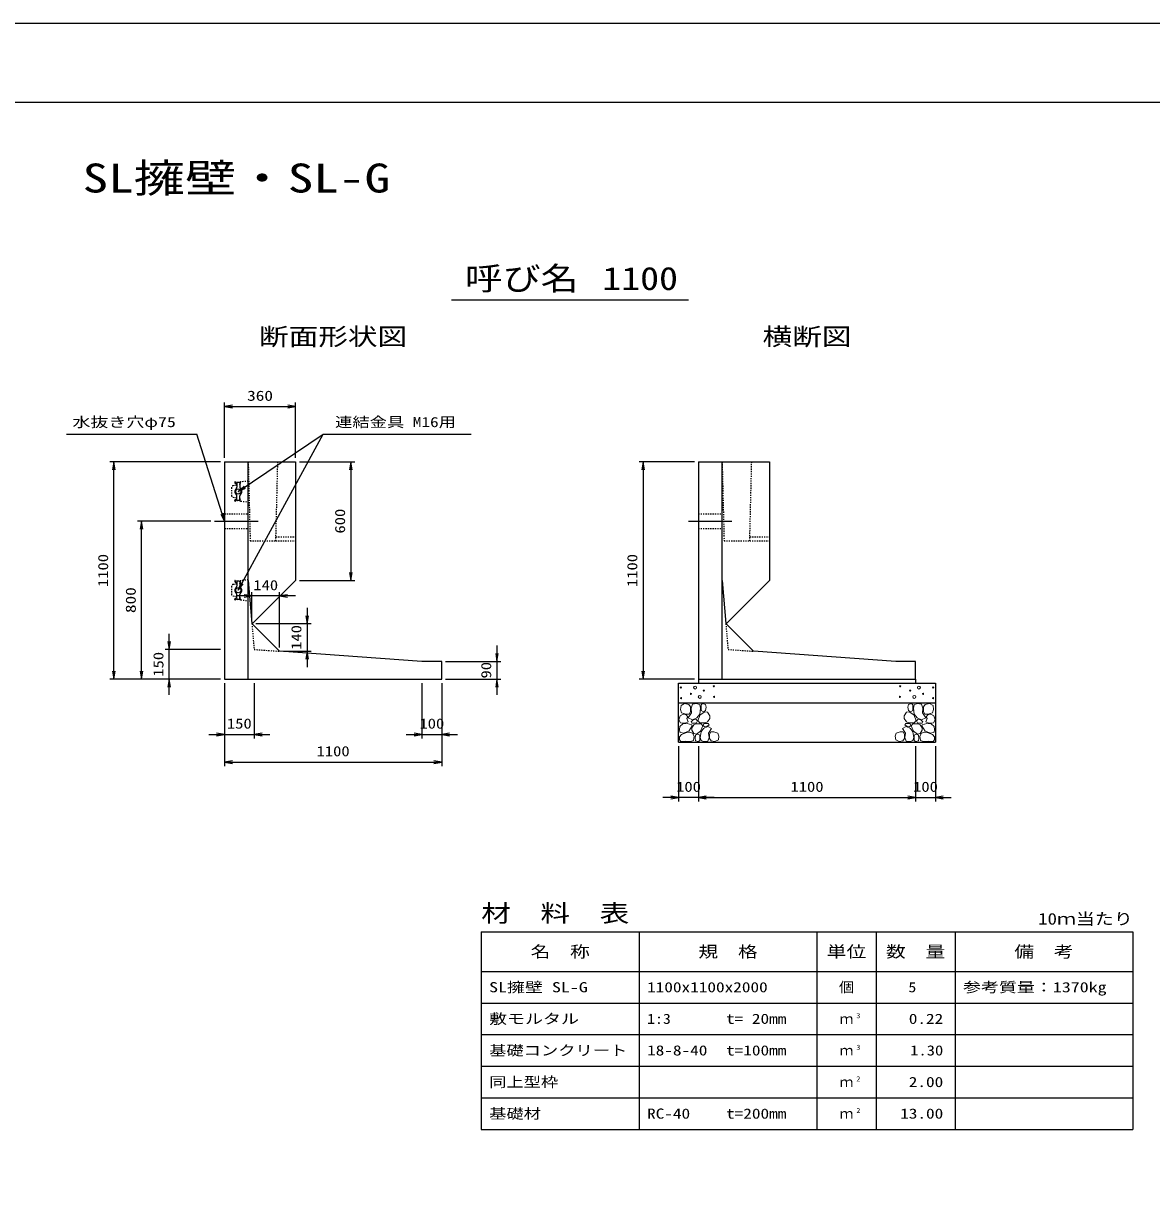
# Model space of a CAD drawing. Units: millimetres at full size. Extents: x 0 to 16820, y 0 to 11880.
# Drawn here: x 7332 to 13045, y 5940 to 11880 of the extents above; entities that cross this region are included whole.
import ezdxf
from ezdxf.enums import TextEntityAlignment as Align

# ---------------------------------------------------------------- set-up
doc = ezdxf.new("R2010")
doc.units = ezdxf.units.MM
doc.linetypes.add('CHAIN', pattern=[18.5, 12, -1.5, 3.5, -1.5])
doc.linetypes.add('DASHED_SPACED', pattern=[12, 6, -6])
for name, color, linetype, lineweight in [('D-BMK', 2, 'DASHED_SPACED', 25), ('D-DCR-HCHn', 4, 'Continuous', 9), ('D-MTR-FRAM', 7, 'Continuous', 25), ('D-MTR-LINE', 7, 'Continuous', 25), ('D-STR-DIM', 7, 'Continuous', 25), ('D-STR-STRn', 1, 'Continuous', 25), ('D-STR-TXT', 7, 'Continuous', 25), ('D-TTL', 2, 'Continuous', 25), ('D-TTL-TXT', 7, 'Continuous', 25)]:
    doc.layers.add(name, color=color, linetype=linetype, lineweight=lineweight)
doc.layers.add('D-MTR', color=7, linetype='Continuous')
doc.layers.add('D-MTR-TXT', color=7, linetype='Continuous')
doc.styles.add('ＭＳ ゴシック', font='')
doc.styles.get('ＭＳ ゴシック').set_extended_font_data('MS Gothic')

# ---------------------------------------------------------------- blocks, each defined once
blk = doc.blocks.new('open_arrow')
at = {"color": 0, "linetype": 'Continuous', "lineweight": -2}
blk.add_lwpolyline([(7.5, 1.25), (0, 0), (7.5, -1.25)], dxfattribs=at)
blk = doc.blocks.new('30KN')
at = {"color": 1, "linetype": 'DASHED_SPACED', "lineweight": 25}
for p, q in [((-85, 19.095), (-85, -19.095)), ((-58, 31.14), (-76.155, 29.028)), ((-68, 47.5), (-68, 45.66)), ((-65.5, 41.33), (-60.5, 38.443)), ((-54, 46), (-62.257, 46)), ((-40.306, 45.707), (-41.691, 35.314)), ((0, 53), (-37.704, 48.287)), ((0, -53), (0, 53)), ((-76.155, -29.028), (-58, -31.14)), ((-68, -47.5), (-68, -45.66)), ((-65.5, -41.33), (-60.5, -38.443)), ((-54, -46), (-62.257, -46)), ((-41.691, -35.314), (-40.306, -45.707)), ((-37.704, -48.287), (0, -53))]:
    blk.add_line(p, q, dxfattribs=at)
at = {"color": 1, "linetype": 'Continuous', "lineweight": 25}
for p, q in [((-58, 42), (-58, 21.448)), ((-46, 46), (-54, 46)), ((-42, 42), (-42, 21.448)), ((-58, -42), (-58, -21.448)), ((-46, -46), (-54, -46)), ((-42, -42), (-42, -21.448))]:
    blk.add_line(p, q, dxfattribs=at)
blk.add_circle((-50, 0), 13, dxfattribs=at)
at = {"color": 1, "linetype": 'DASHED_SPACED', "lineweight": 25}
for centre, radius, start, end in [((-75, 19.095), 10, 96.63251, 180), ((-66.5, 47.5), 1.5, 19.47123, 180), ((-63, 45.66), 5, 180, 240), ((-62.257, 49), 3, 199.47122, 270), ((-63, 34.113), 5, 0, 60), ((-37.332, 45.31), 3, 97.12502, 172.40536), ((-75, -19.095), 10, 180, 263.36749), ((-63, -45.66), 5, 120, 180), ((-66.5, -47.5), 1.5, 180, 340.57225), ((-62.257, -49), 3, 90, 160.55052), ((-63, -34.113), 5, 300, 0), ((-37.332, -45.31), 3, 187.59464, 262.87498)]:
    blk.add_arc(centre, radius, start, end, dxfattribs=at)
at = {"color": 1, "linetype": 'Continuous', "lineweight": 25}
for centre, radius, start, end in [((-50, 0), 18, 129.95842, 230.0969), ((-68, 21.448), 10, 310.0894, 0), ((-54, 42), 4, 90, 180), ((-46, 42), 4, 0, 90), ((-44.665, 35.71), 3, 332.67182, 352.40536), ((-32, 21.448), 10, 180, 229.9948), ((-50, 0), 18, 310.0052, 50.12245), ((-68, -21.448), 10, 0, 49.9948), ((-54, -42), 4, 180, 270), ((-46, -42), 4, 270, 0), ((-32, -21.448), 10, 130.0052, 180), ((-44.665, -35.71), 3, 7.59464, 27.32818)]:
    blk.add_arc(centre, radius, start, end, dxfattribs=at)

msp = doc.modelspace()

# ---------------------------------------------------------------- linework, layer by layer
at = {"layer": 'D-BMK', "linetype": 'CHAIN'}
for p, q in [((8300, 9360), (8520, 9360)), ((10700, 9360), (10920, 9360))]:
    msp.add_line(p, q, dxfattribs=at)
at = {"layer": 'D-BMK'}
for p, q in [((8488.779, 8840.91), (8500, 8710)), ((10888.779, 8840.91), (10900, 8710)), ((8500, 8710), (8628.779, 8700.91)), ((10900, 8710), (11028.779, 8700.91))]:
    msp.add_line(p, q, dxfattribs=at)
at = {"layer": 'D-DCR-HCHn'}
for points in [[(10701.198, 8431.594), (10680.395, 8436.217), (10661.904, 8426.971), (10659.592, 8406.168), (10664.215, 8389.988), (10687.33, 8383.053), (10703.51, 8383.053), (10710.444, 8394.611), (10710.444, 8420.037)], [(10719.69, 8433.906), (10712.756, 8413.102), (10715.067, 8389.988), (10698.887, 8364.562), (10719.69, 8353.005), (10742.805, 8364.562), (10756.673, 8383.053), (10761.296, 8413.102), (10756.673, 8429.283), (10742.805, 8436.217)], [(10763.608, 8429.283), (10763.608, 8401.545), (10775.165, 8394.611), (10786.722, 8401.545), (10789.034, 8417.725), (10786.722, 8431.594), (10770.542, 8436.217)], [(11836.392, 8429.283), (11836.392, 8401.545), (11824.835, 8394.611), (11813.278, 8401.545), (11810.966, 8417.725), (11813.278, 8431.594), (11829.458, 8436.217)], [(11880.31, 8433.906), (11887.244, 8413.102), (11884.933, 8389.988), (11901.113, 8364.562), (11880.31, 8353.005), (11857.195, 8364.562), (11843.327, 8383.053), (11838.704, 8413.102), (11843.327, 8429.283), (11857.195, 8436.217)], [(11898.802, 8431.594), (11919.605, 8436.217), (11938.096, 8426.971), (11940.408, 8406.168), (11935.785, 8389.988), (11912.67, 8383.053), (11896.49, 8383.053), (11889.556, 8394.611), (11889.556, 8420.037)], [(10657.281, 8373.808), (10650.346, 8353.005), (10659.592, 8339.136), (10682.707, 8336.824), (10698.488, 8343.599), (10691.952, 8359.939), (10696.575, 8369.185), (10687.33, 8378.431), (10673.461, 8383.053)], [(10758.985, 8378.431), (10747.427, 8350.693), (10756.673, 8339.136), (10784.411, 8339.136), (10795.968, 8343.759), (10807.525, 8359.939), (10807.525, 8373.808), (10795.968, 8392.299), (10782.099, 8394.611)], [(11841.015, 8378.431), (11852.573, 8350.693), (11843.327, 8339.136), (11815.589, 8339.136), (11804.032, 8343.759), (11792.475, 8359.939), (11792.475, 8373.808), (11804.032, 8392.299), (11817.901, 8394.611)], [(11942.719, 8373.808), (11949.654, 8353.005), (11940.408, 8339.136), (11917.293, 8336.824), (11901.512, 8343.599), (11908.048, 8359.939), (11903.425, 8369.185), (11912.67, 8378.431), (11926.539, 8383.053)], [(10701.155, 8297.009), (10718.277, 8322.692), (10716.137, 8329.112), (10692.594, 8335.533), (10671.192, 8333.393), (10656.21, 8320.551), (10654.07, 8305.57), (10656.21, 8290.588), (10673.332, 8286.308)], [(10724.313, 8353.005), (10712.756, 8343.759), (10717.379, 8336.824), (10733.559, 8336.824), (10740.493, 8339.136), (10745.116, 8348.382), (10738.182, 8355.316)], [(10761.082, 8297.009), (10771.783, 8322.692), (10763.222, 8333.393), (10737.539, 8333.393), (10726.838, 8329.112), (10716.137, 8314.131), (10716.137, 8301.289), (10726.838, 8284.167), (10739.679, 8282.027)], [(10797.466, 8245.643), (10803.886, 8264.905), (10801.746, 8286.308), (10816.728, 8309.85), (10797.466, 8320.551), (10776.063, 8309.85), (10763.222, 8292.728), (10758.941, 8264.905), (10763.222, 8249.924), (10776.063, 8243.503)], [(10793.185, 8320.551), (10803.886, 8329.112), (10799.606, 8335.533), (10784.624, 8335.533), (10778.204, 8333.393), (10773.923, 8324.832), (10780.344, 8318.411)], [(11802.534, 8245.643), (11796.114, 8264.905), (11798.254, 8286.308), (11783.272, 8309.85), (11802.534, 8320.551), (11823.937, 8309.85), (11836.778, 8292.728), (11841.059, 8264.905), (11836.778, 8249.924), (11823.937, 8243.503)], [(11806.815, 8320.551), (11796.114, 8329.112), (11800.394, 8335.533), (11815.376, 8335.533), (11821.796, 8333.393), (11826.077, 8324.832), (11819.656, 8318.411)], [(11838.918, 8297.009), (11828.217, 8322.692), (11836.778, 8333.393), (11862.461, 8333.393), (11873.162, 8329.112), (11883.863, 8314.131), (11883.863, 8301.289), (11873.162, 8284.167), (11860.321, 8282.027)], [(11875.687, 8353.005), (11887.244, 8343.759), (11882.621, 8336.824), (11866.441, 8336.824), (11859.507, 8339.136), (11854.884, 8348.382), (11861.818, 8355.316)], [(11898.845, 8297.009), (11881.723, 8322.692), (11883.863, 8329.112), (11907.406, 8335.533), (11928.808, 8333.393), (11943.79, 8320.551), (11945.93, 8305.57), (11943.79, 8290.588), (11926.668, 8286.308)], [(10709.716, 8243.503), (10724.698, 8249.924), (10728.978, 8271.326), (10720.417, 8286.308), (10705.435, 8290.588), (10686.173, 8288.448), (10664.771, 8279.887), (10654.07, 8267.045), (10654.07, 8252.064), (10660.49, 8243.503), (10686.173, 8245.643)], [(10756.801, 8249.924), (10756.801, 8275.606), (10746.1, 8282.027), (10735.399, 8275.606), (10733.259, 8260.625), (10735.399, 8247.783), (10750.381, 8243.503)], [(10814.588, 8247.783), (10833.85, 8243.503), (10850.972, 8252.064), (10853.112, 8271.326), (10848.831, 8286.308), (10827.429, 8292.728), (10812.447, 8292.728), (10806.027, 8282.027), (10806.027, 8258.484)], [(11785.412, 8247.783), (11766.15, 8243.503), (11749.028, 8252.064), (11746.888, 8271.326), (11751.169, 8286.308), (11772.571, 8292.728), (11787.553, 8292.728), (11793.973, 8282.027), (11793.973, 8258.484)], [(11843.199, 8249.924), (11843.199, 8275.606), (11853.9, 8282.027), (11864.601, 8275.606), (11866.741, 8260.625), (11864.601, 8247.783), (11849.619, 8243.503)], [(11890.284, 8243.503), (11875.302, 8249.924), (11871.022, 8271.326), (11879.583, 8286.308), (11894.565, 8290.588), (11913.827, 8288.448), (11935.229, 8279.887), (11945.93, 8267.045), (11945.93, 8252.064), (11939.51, 8243.503), (11913.827, 8245.643)]]:
    msp.add_lwpolyline(points, close=True, dxfattribs=at)
for centre, radius in [((10660.727, 8517.43), 3), ((10733.336, 8517.43), 7.5), ((10777.708, 8501.639), 3), ((10828.131, 8523.481), 3), ((11771.869, 8523.481), 3), ((11822.292, 8501.639), 3), ((11866.664, 8517.43), 7.5), ((11939.273, 8517.43), 3), ((10661.869, 8463.919), 3), ((10712.292, 8485.761), 3), ((10756.664, 8469.97), 7.5), ((10829.273, 8469.97), 3), ((11770.727, 8469.97), 3), ((11843.336, 8469.97), 7.5), ((11887.708, 8485.761), 3), ((11938.131, 8463.919), 3)]:
    msp.add_circle(centre, radius, dxfattribs=at)
at = {"layer": 'D-MTR-FRAM'}
for p, q in [((9650, 7280), (12950, 7280)), ((9650, 7280), (9650, 6280)), ((12950, 7280), (12950, 6280)), ((9650, 6280), (12950, 6280))]:
    msp.add_line(p, q, dxfattribs=at)
at = {"layer": 'D-MTR-LINE'}
for p, q in [((10450, 7280), (10450, 6280)), ((11350, 7280), (11350, 6280)), ((11650, 7280), (11650, 6280)), ((12050, 7280), (12050, 6280)), ((9650, 7080), (12950, 7080)), ((9650, 6920), (12950, 6920)), ((9650, 6760), (12950, 6760)), ((9650, 6600), (12950, 6600)), ((9650, 6440), (12950, 6440))]:
    msp.add_line(p, q, dxfattribs=at)
at = {"layer": 'D-STR-DIM'}
for p, q in [((8350, 9680), (8350, 9960)), ((8350, 9940), (8710, 9940)), ((8710, 9680), (8710, 9960)), ((8330, 9660), (7770, 9660)), ((7790, 8560), (7790, 9660)), ((8730, 9660), (9010, 9660)), ((8990, 9660), (8990, 9060)), ((10730, 9660), (10450, 9660)), ((10470, 9660), (10470, 8560)), ((8280, 9360), (7910, 9360)), ((7930, 8560), (7930, 9360)), ((8730, 9060), (9010, 9060)), ((8708.779, 8980.91), (8408.779, 8980.91)), ((8488.779, 8860.91), (8488.779, 9000.91)), ((8628.779, 8720.91), (8628.779, 9000.91)), ((8768.779, 8920.91), (8768.779, 8620.91)), ((8508.779, 8840.91), (8788.779, 8840.91)), ((8070, 8480), (8070, 8790)), ((8330, 8710), (8050, 8710)), ((8648.779, 8700.91), (8788.779, 8700.91)), ((9730, 8730), (9730, 8480)), ((9470, 8650), (9750, 8650)), ((8330, 8560), (7770, 8560)), ((8330, 8560), (7910, 8560)), ((8330, 8560), (8050, 8560)), ((9470, 8560), (9750, 8560)), ((10730, 8560), (10450, 8560)), ((8350, 8540), (8350, 8260)), ((8350, 8540), (8350, 8120)), ((8500, 8540), (8500, 8260)), ((9350, 8540), (9350, 8260)), ((9450, 8540), (9450, 8260)), ((9450, 8540), (9450, 8120)), ((8270, 8280), (8580, 8280)), ((9270, 8280), (9530, 8280)), ((10650, 8220), (10650, 7940)), ((10750, 8220), (10750, 7940)), ((10750, 8220), (10750, 7940)), ((11850, 8220), (11850, 7940)), ((11850, 8220), (11850, 7940)), ((11950, 8220), (11950, 7940)), ((8350, 8140), (9450, 8140)), ((10830, 7960), (10570, 7960)), ((10750, 7960), (11850, 7960)), ((11770, 7960), (12030, 7960))]:
    msp.add_line(p, q, dxfattribs=at)
at = {"layer": 'D-STR-STRn'}
for p, q in [((8350, 9660), (8350, 8560)), ((8350, 9660), (8710, 9660)), ((8470, 8560), (8470, 9660)), ((8710, 9660), (8710, 9060)), ((10750, 9660), (10750, 8560)), ((10750, 9660), (11110, 9660)), ((10870, 8560), (10870, 9660)), ((11110, 9660), (11110, 9060)), ((8470, 9060), (8488.779, 8840.91)), ((8710, 9060), (8489.844, 8839.844)), ((10870, 9060), (10888.779, 8840.91)), ((11110, 9060), (10889.844, 8839.844)), ((8628.779, 8700.91), (8488.779, 8840.91)), ((11028.779, 8700.91), (10888.779, 8840.91)), ((9350, 8650), (8628.779, 8700.91)), ((11750, 8650), (11028.779, 8700.91)), ((9450, 8650), (9350, 8650)), ((9450, 8560), (9450, 8650)), ((11850, 8650), (11750, 8650)), ((11850, 8560), (11850, 8650)), ((8350, 8560), (9450, 8560)), ((10750, 8560), (11730, 8560)), ((10750, 8560), (10750, 8540)), ((10750, 8560), (11850, 8560)), ((11850, 8560), (11850, 8540)), ((10650, 8240), (10650, 8540)), ((10650, 8540), (11950, 8540)), ((11950, 8540), (11950, 8240)), ((10650, 8440), (11950, 8440)), ((10650, 8240), (11950, 8240))]:
    msp.add_line(p, q, dxfattribs=at)
at = {"layer": 'D-STR-STRn', "linetype": 'DASHED_SPACED'}
for p, q in [((8470, 9660), (8480, 9260)), ((8610, 9260), (8620, 9660)), ((10870, 9660), (10880, 9260)), ((11010, 9260), (11020, 9660)), ((8350, 9397.5), (8470, 9397.5)), ((10750, 9397.5), (10870, 9397.5)), ((8350, 9322.5), (8470, 9322.5)), ((8610.5, 9280), (8710, 9280)), ((10750, 9322.5), (10870, 9322.5)), ((11010.5, 9280), (11110, 9280)), ((8480, 9260), (8610, 9260)), ((8610, 9260), (8710, 9260)), ((10880, 9260), (11010, 9260)), ((11010, 9260), (11110, 9260))]:
    msp.add_line(p, q, dxfattribs=at)
at = {"layer": 'D-STR-TXT'}
for p, q in [((7550, 9800), (8210, 9800)), ((8350, 9360), (8210, 9800)), ((8420, 9010), (8850, 9800)), ((8420, 9510), (8850, 9800)), ((8850, 9800), (9600, 9800))]:
    msp.add_line(p, q, dxfattribs=at)
at = {"layer": 'D-TTL'}
for points in [[(0, 0), (16820, 0), (16820, 11880), (0, 11880)], [(400, 400), (16420, 400), (16420, 11480), (400, 11480)]]:
    msp.add_lwpolyline(points, close=True, dxfattribs=at)
at = {"layer": 'D-TTL-TXT'}
msp.add_line((9500, 10480), (10700, 10480), dxfattribs=at)

# ---------------------------------------------------------------- block references
at = {"layer": 'D-STR-DIM', "xscale": 5.33, "yscale": 5.33}
for p in [(8350, 9940), (8628.779, 8980.91), (8500, 8280), (9450, 8280), (8350, 8140), (10750, 7960), (10750, 7960), (11950, 7960)]:
    msp.add_blockref('open_arrow', p, dxfattribs=at)
for p, rotation in [((8710, 9940), 180), ((7790, 9660), 270), ((8990, 9660), 270), ((10470, 9660), 270), ((7930, 9360), 270), ((8990, 9060), 90), ((8488.779, 8980.91), 180), ((8768.779, 8840.91), 90), ((8070, 8710), 90), ((8768.779, 8700.91), 270), ((9730, 8650), 90), ((7790, 8560), 90), ((7930, 8560), 90), ((8070, 8560), 270), ((9730, 8560), 270), ((10470, 8560), 90), ((8350, 8280), 180), ((9350, 8280), 180), ((9450, 8140), 180), ((10650, 7960), 180), ((11850, 7960), 180), ((11850, 7960), 180)]:
    msp.add_blockref('open_arrow', p, dxfattribs=dict(at, rotation=rotation))
at = {"layer": 'D-STR-STRn'}
for p in [(8470, 9510), (8470, 9010)]:
    msp.add_blockref('30KN', p, dxfattribs=at)
at = {"layer": 'D-STR-TXT', "xscale": 5.33, "yscale": 5.33}
for p, rotation in [((8420, 9510), 34), ((8350, 9360), 107.7), ((8420, 9010), 61.4)]:
    msp.add_blockref('open_arrow', p, dxfattribs=dict(at, rotation=rotation))

# ---------------------------------------------------------------- texts
at = {"layer": 'D-MTR', "style": 'ＭＳ ゴシック', "width": 1.25}
msp.add_text('材\u3000料\u3000表', height=87.98, dxfattribs=at).set_placement((9650, 7304), align=Align.BOTTOM_LEFT)
at = {"layer": 'D-MTR', "style": 'ＭＳ ゴシック', "width": 1.2}
msp.add_text('10ｍ当たり', height=58.65, dxfattribs=at).set_placement((12950, 7299.333), align=Align.BOTTOM_RIGHT)
at = {"layer": 'D-MTR-TXT', "style": 'ＭＳ ゴシック'}
for s, height, width, p in [('名\u3000称', 58.65, 1.25, (10050, 7180)), ('規\u3000格', 58.65, 1.25, (10900, 7180)), ('単位', 58.65, 1.25, (11500, 7180)), ('数\u3000量', 58.65, 1.25, (11850, 7180)), ('備\u3000考', 58.65, 1.25, (12500, 7180)), ('個', 51.32, 1.1, (11500, 7000))]:
    msp.add_text(s, height=height, dxfattribs=dict(at, width=width)).set_placement(p, align=Align.MIDDLE_CENTER)
for s, width, p in [('SL擁壁 SL-G', 1.3, (9690, 7000)), ('1100x1100x2000', 1.25, (10490, 7000)), ('参考質量：1370kg', 1.3, (12090, 7000)), ('敷モルタル', 1.3, (9690, 6840)), ('1:3', 1.15, (10490, 6840)), ('t= 20mm', 1.25, (10890, 6840)), ('基礎コンクリート', 1.25, (9690, 6680)), ('18-8-40', 1.25, (10490, 6680)), ('t=100mm', 1.25, (10890, 6680)), ('同上型枠', 1.25, (9690, 6520)), ('基礎材', 1.25, (9690, 6360)), ('RC-40', 1.25, (10490, 6360)), ('t=200mm', 1.25, (10890, 6360))]:
    msp.add_text(s, height=51.32, dxfattribs=dict(at, width=width)).set_placement(p, align=Align.MIDDLE_LEFT)
for s, width, p in [('5', 1.15, (11853.553, 7000)), ('0.22', 1.25, (11990, 6840)), ('1.30', 1.2, (11990, 6680)), ('2.00', 1.25, (11990, 6520)), ('13.00', 1.25, (11990, 6360))]:
    msp.add_text(s, height=51.32, dxfattribs=dict(at, width=width)).set_placement(p, align=Align.MIDDLE_RIGHT)
for p in [(11500, 6840), (11500, 6680), (11500, 6520), (11500, 6360)]:
    msp.add_text('ｍ', height=51.32, dxfattribs=at).set_placement(p, align=Align.MIDDLE_CENTER)
at = {"layer": 'D-MTR-TXT', "style": 'ＭＳ ゴシック', "width": 1.15}
for s, p in [('3', (11550, 6835.333)), ('3', (11550, 6675.333)), ('2', (11550, 6515.333)), ('2', (11550, 6355.333))]:
    msp.add_text(s, height=25.66, dxfattribs=at).set_placement(p, align=Align.BOTTOM_LEFT)
at = {"layer": 'D-STR-DIM', "style": 'ＭＳ ゴシック'}
for s, width, p in [('360', 1.25, (8530, 9995)), ('140', 1.2, (8558.779, 9035.91)), ('150', 1.2, (8425, 8335)), ('100', 1.2, (9400, 8335)), ('1100', 1.2, (8900, 8195)), ('100', 1.2, (10700, 8015)), ('1100', 1.2, (11300, 8015)), ('100', 1.2, (11900, 8015))]:
    msp.add_text(s, height=51.32, dxfattribs=dict(at, width=width)).set_placement(p, align=Align.MIDDLE_CENTER)
for s, width, p in [('600', 1.2, (8935, 9360)), ('1100', 1.2, (7735, 9110)), ('1100', 1.2, (10415, 9110)), ('800', 1.25, (7875, 8960)), ('140', 1.2, (8713.779, 8770.91)), ('150', 1.2, (8015, 8635)), ('90', 1.2, (9675, 8605))]:
    msp.add_text(s, height=51.32, rotation=90, dxfattribs=dict(at, width=width)).set_placement(p, align=Align.MIDDLE_CENTER)
at = {"layer": 'D-STR-TXT', "style": 'ＭＳ ゴシック'}
for s, width, p in [('水抜き穴φ75', 1.3, (7580, 9820.667)), ('連結金具 M16用', 1.25, (8910, 9820.667))]:
    msp.add_text(s, height=51.32, dxfattribs=dict(at, width=width)).set_placement(p, align=Align.BOTTOM_LEFT)
at = {"layer": 'D-TTL-TXT', "style": 'ＭＳ ゴシック'}
for s, height, width, p in [('SL擁壁・SL-G', 146.6, 1.3, (8410, 10980)), ('呼び名', 117.3, 1.2, (9855, 10495)), ('1100', 117.3, 1.2, (10455, 10495)), ('断面形状図', 87.98, 1.25, (8900, 10224)), ('横断図', 87.98, 1.25, (11300, 10224))]:
    msp.add_text(s, height=height, dxfattribs=dict(at, width=width)).set_placement(p, align=Align.BOTTOM_CENTER)

doc.saveas('drawing.dxf')
